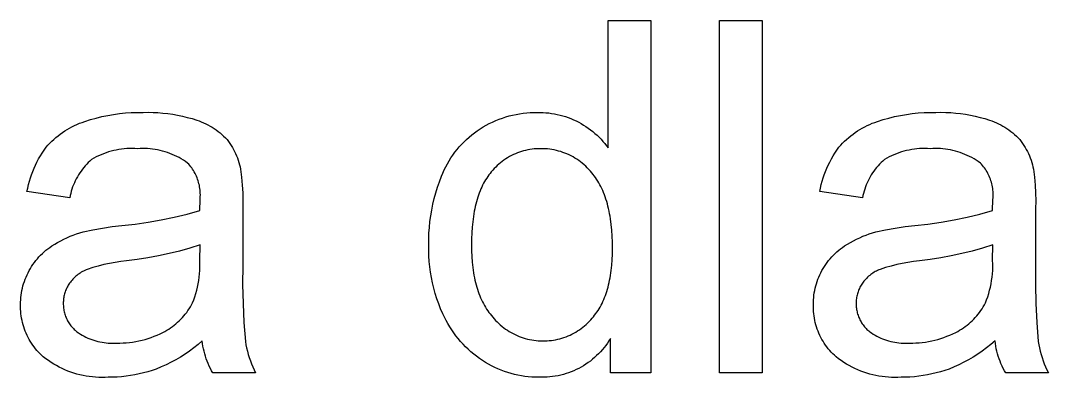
# Model space of a CAD drawing. Header units: millimetres. Extents: x 0 to 4030, y 0 to 2816.
# Drawn here: x 2828 to 2911.2, y 177 to 205.9 of the extents above; entities that cross this region are included whole.
import ezdxf

# ---------------------------------------------------------------- set-up
doc = ezdxf.new("R2010")
doc.units = ezdxf.units.MM
doc.header["$MEASUREMENT"] = 0
doc.layers.add('Domyślny', color=7, linetype='Continuous', true_color=0x000000)

msp = doc.modelspace()

# ---------------------------------------------------------------- linework, layer by layer
at = {"layer": 'Domyślny'}
for p, q in [((2875.596, 195.598), (2875.596, 205.914)), ((2875.596, 205.914), (2879.054, 205.914)), ((2879.054, 205.914), (2879.054, 177.382)), ((2884.588, 177.382), (2884.588, 205.914)), ((2884.588, 205.914), (2888.046, 205.914)), ((2888.046, 205.914), (2888.046, 177.382)), ((2833.69, 197.891), (2834.153, 198.021)), ((2834.153, 198.021), (2834.62, 198.136)), ((2834.62, 198.136), (2835.091, 198.234)), ((2835.091, 198.234), (2835.565, 198.316)), ((2835.565, 198.316), (2836.041, 198.381)), ((2836.041, 198.381), (2836.52, 198.43)), ((2836.52, 198.43), (2837, 198.463)), ((2837, 198.463), (2837.48, 198.479)), ((2837.48, 198.479), (2837.961, 198.478)), ((2837.961, 198.478), (2838.362, 198.485)), ((2838.362, 198.485), (2838.762, 198.478)), ((2838.762, 198.478), (2839.162, 198.459)), ((2839.162, 198.459), (2839.561, 198.427)), ((2839.561, 198.427), (2839.959, 198.383)), ((2839.959, 198.383), (2840.355, 198.326)), ((2840.355, 198.326), (2840.749, 198.256)), ((2840.749, 198.256), (2841.141, 198.173)), ((2841.141, 198.173), (2841.53, 198.078)), ((2841.53, 198.078), (2841.916, 197.971)), ((2841.916, 197.971), (2842.298, 197.851)), ((2866.76, 197.924), (2867.03, 198.022)), ((2867.03, 198.022), (2867.304, 198.111)), ((2867.304, 198.111), (2867.581, 198.191)), ((2867.581, 198.191), (2867.86, 198.261)), ((2867.86, 198.261), (2868.142, 198.321)), ((2868.142, 198.321), (2868.426, 198.372)), ((2868.426, 198.372), (2868.711, 198.413)), ((2868.711, 198.413), (2868.997, 198.444)), ((2868.997, 198.444), (2869.284, 198.465)), ((2869.284, 198.465), (2869.572, 198.477)), ((2869.572, 198.477), (2869.86, 198.478)), ((2869.86, 198.478), (2870.092, 198.479)), ((2870.092, 198.479), (2870.323, 198.471)), ((2870.323, 198.471), (2870.555, 198.456)), ((2870.555, 198.456), (2870.786, 198.433)), ((2870.786, 198.433), (2871.015, 198.402)), ((2871.015, 198.402), (2871.244, 198.364)), ((2871.244, 198.364), (2871.471, 198.317)), ((2871.471, 198.317), (2871.697, 198.264)), ((2871.697, 198.264), (2871.92, 198.202)), ((2871.92, 198.202), (2872.142, 198.133)), ((2872.142, 198.133), (2872.361, 198.057)), ((2872.361, 198.057), (2872.577, 197.974)), ((2872.577, 197.974), (2872.791, 197.883)), ((2897.844, 197.891), (2898.307, 198.021)), ((2898.307, 198.021), (2898.774, 198.136)), ((2898.774, 198.136), (2899.245, 198.234)), ((2899.245, 198.234), (2899.719, 198.316)), ((2899.719, 198.316), (2900.195, 198.381)), ((2900.195, 198.381), (2900.673, 198.43)), ((2900.673, 198.43), (2901.153, 198.463)), ((2901.153, 198.463), (2901.634, 198.479)), ((2901.634, 198.479), (2902.115, 198.478)), ((2902.115, 198.478), (2902.515, 198.485)), ((2902.515, 198.485), (2902.916, 198.478)), ((2902.916, 198.478), (2903.316, 198.459)), ((2903.316, 198.459), (2903.715, 198.427)), ((2903.715, 198.427), (2904.113, 198.383)), ((2904.113, 198.383), (2904.509, 198.326)), ((2904.509, 198.326), (2904.903, 198.256)), ((2904.903, 198.256), (2905.295, 198.173)), ((2905.295, 198.173), (2905.684, 198.078)), ((2905.684, 198.078), (2906.069, 197.971)), ((2906.069, 197.971), (2906.452, 197.851)), ((2831.807, 197.098), (2832.001, 197.21)), ((2832.001, 197.21), (2832.198, 197.316)), ((2832.198, 197.316), (2832.399, 197.415)), ((2832.399, 197.415), (2832.603, 197.508)), ((2832.603, 197.508), (2832.81, 197.594)), ((2832.81, 197.594), (2833.02, 197.673)), ((2833.02, 197.673), (2833.232, 197.745)), ((2833.232, 197.745), (2833.69, 197.891)), ((2842.298, 197.851), (2842.484, 197.788)), ((2842.484, 197.788), (2842.667, 197.717)), ((2842.667, 197.717), (2842.848, 197.641)), ((2842.848, 197.641), (2843.027, 197.558)), ((2843.027, 197.558), (2843.202, 197.47)), ((2843.202, 197.47), (2843.374, 197.375)), ((2843.374, 197.375), (2843.543, 197.274)), ((2843.543, 197.274), (2843.708, 197.168)), ((2843.708, 197.168), (2843.87, 197.056)), ((2864.99, 196.988), (2865.221, 197.145)), ((2865.221, 197.145), (2865.466, 197.296)), ((2865.466, 197.296), (2865.716, 197.439)), ((2865.716, 197.439), (2865.97, 197.574)), ((2865.97, 197.574), (2866.229, 197.7)), ((2866.229, 197.7), (2866.493, 197.816)), ((2866.493, 197.816), (2866.76, 197.924)), ((2872.791, 197.883), (2873.001, 197.785)), ((2873.001, 197.785), (2873.207, 197.68)), ((2873.207, 197.68), (2873.407, 197.569)), ((2873.407, 197.569), (2873.603, 197.452)), ((2873.603, 197.452), (2873.795, 197.329)), ((2873.795, 197.329), (2873.983, 197.2)), ((2873.983, 197.2), (2874.167, 197.064)), ((2895.961, 197.098), (2896.155, 197.21)), ((2896.155, 197.21), (2896.352, 197.316)), ((2896.352, 197.316), (2896.553, 197.415)), ((2896.553, 197.415), (2896.757, 197.508)), ((2896.757, 197.508), (2896.964, 197.594)), ((2896.964, 197.594), (2897.173, 197.673)), ((2897.173, 197.673), (2897.385, 197.745)), ((2897.385, 197.745), (2897.844, 197.891)), ((2906.452, 197.851), (2906.637, 197.788)), ((2906.637, 197.788), (2906.821, 197.717)), ((2906.821, 197.717), (2907.002, 197.641)), ((2907.002, 197.641), (2907.18, 197.558)), ((2907.18, 197.558), (2907.356, 197.47)), ((2907.356, 197.47), (2907.528, 197.375)), ((2907.528, 197.375), (2907.697, 197.274)), ((2907.697, 197.274), (2907.862, 197.168)), ((2907.862, 197.168), (2908.023, 197.056)), ((2830.731, 196.296), (2830.899, 196.444)), ((2830.899, 196.444), (2831.072, 196.587)), ((2831.072, 196.587), (2831.249, 196.724)), ((2831.249, 196.724), (2831.431, 196.855)), ((2831.431, 196.855), (2831.617, 196.979)), ((2831.617, 196.979), (2831.807, 197.098)), ((2843.87, 197.056), (2844.027, 196.939)), ((2844.027, 196.939), (2844.181, 196.816)), ((2844.181, 196.816), (2844.33, 196.688)), ((2844.33, 196.688), (2844.475, 196.555)), ((2844.475, 196.555), (2844.615, 196.417)), ((2844.615, 196.417), (2844.75, 196.275)), ((2864.125, 196.286), (2864.332, 196.472)), ((2864.332, 196.472), (2864.546, 196.652)), ((2864.546, 196.652), (2864.765, 196.824)), ((2864.765, 196.824), (2864.99, 196.988)), ((2874.167, 197.064), (2874.346, 196.923)), ((2874.346, 196.923), (2874.521, 196.775)), ((2874.521, 196.775), (2874.69, 196.623)), ((2874.69, 196.623), (2874.855, 196.465)), ((2874.855, 196.465), (2875.014, 196.301)), ((2875.014, 196.301), (2875.168, 196.132)), ((2894.885, 196.296), (2895.053, 196.444)), ((2895.053, 196.444), (2895.226, 196.587)), ((2895.226, 196.587), (2895.403, 196.724)), ((2895.403, 196.724), (2895.585, 196.855)), ((2895.585, 196.855), (2895.771, 196.979)), ((2895.771, 196.979), (2895.961, 197.098)), ((2908.023, 197.056), (2908.181, 196.939)), ((2908.181, 196.939), (2908.334, 196.816)), ((2908.334, 196.816), (2908.484, 196.688)), ((2908.484, 196.688), (2908.628, 196.555)), ((2908.628, 196.555), (2908.768, 196.417)), ((2908.768, 196.417), (2908.904, 196.275)), ((2829.947, 195.423), (2830.111, 195.651)), ((2830.111, 195.651), (2830.258, 195.82)), ((2830.258, 195.82), (2830.41, 195.984)), ((2830.41, 195.984), (2830.568, 196.143)), ((2830.568, 196.143), (2830.731, 196.296)), ((2836.001, 195.472), (2835.789, 195.433)), ((2836.214, 195.503), (2836.001, 195.472)), ((2836.427, 195.527), (2836.214, 195.503)), ((2836.642, 195.544), (2836.427, 195.527)), ((2836.857, 195.554), (2836.642, 195.544)), ((2837.072, 195.556), (2836.857, 195.554)), ((2837.287, 195.551), (2837.072, 195.556)), ((2837.502, 195.539), (2837.287, 195.551)), ((2837.707, 195.55), (2837.502, 195.539)), ((2837.912, 195.555), (2837.707, 195.55)), ((2838.117, 195.553), (2837.912, 195.555)), ((2838.322, 195.544), (2838.117, 195.553)), ((2838.526, 195.528), (2838.322, 195.544)), ((2838.73, 195.505), (2838.526, 195.528)), ((2838.933, 195.475), (2838.73, 195.505)), ((2839.135, 195.439), (2838.933, 195.475)), ((2844.75, 196.275), (2844.865, 196.124)), ((2844.865, 196.124), (2844.976, 195.968)), ((2844.976, 195.968), (2845.081, 195.81)), ((2845.081, 195.81), (2845.181, 195.647)), ((2845.181, 195.647), (2845.274, 195.481)), ((2845.274, 195.481), (2845.363, 195.313)), ((2863.193, 195.251), (2863.365, 195.471)), ((2863.365, 195.471), (2863.544, 195.684)), ((2863.544, 195.684), (2863.731, 195.891)), ((2863.731, 195.891), (2863.925, 196.092)), ((2863.925, 196.092), (2864.125, 196.286)), ((2869.26, 195.474), (2869.086, 195.443)), ((2869.434, 195.499), (2869.26, 195.474)), ((2869.608, 195.518), (2869.434, 195.499)), ((2869.784, 195.531), (2869.608, 195.518)), ((2869.96, 195.538), (2869.784, 195.531)), ((2870.135, 195.539), (2869.96, 195.538)), ((2870.317, 195.537), (2870.135, 195.539)), ((2870.499, 195.53), (2870.317, 195.537)), ((2870.68, 195.516), (2870.499, 195.53)), ((2870.861, 195.495), (2870.68, 195.516)), ((2871.041, 195.469), (2870.861, 195.495)), ((2871.219, 195.436), (2871.041, 195.469)), ((2875.168, 196.132), (2875.317, 195.959)), ((2875.317, 195.959), (2875.459, 195.781)), ((2875.459, 195.781), (2875.596, 195.598)), ((2894.101, 195.423), (2894.265, 195.651)), ((2894.265, 195.651), (2894.412, 195.82)), ((2894.412, 195.82), (2894.564, 195.984)), ((2894.564, 195.984), (2894.722, 196.143)), ((2894.722, 196.143), (2894.885, 196.296)), ((2900.154, 195.472), (2899.943, 195.433)), ((2900.367, 195.503), (2900.154, 195.472)), ((2900.581, 195.527), (2900.367, 195.503)), ((2900.796, 195.544), (2900.581, 195.527)), ((2901.011, 195.554), (2900.796, 195.544)), ((2901.226, 195.556), (2901.011, 195.554)), ((2901.441, 195.551), (2901.226, 195.556)), ((2901.656, 195.539), (2901.441, 195.551)), ((2901.86, 195.55), (2901.656, 195.539)), ((2902.065, 195.555), (2901.86, 195.55)), ((2902.271, 195.553), (2902.065, 195.555)), ((2902.475, 195.544), (2902.271, 195.553)), ((2902.68, 195.528), (2902.475, 195.544)), ((2902.884, 195.505), (2902.68, 195.528)), ((2903.087, 195.475), (2902.884, 195.505)), ((2903.289, 195.439), (2903.087, 195.475)), ((2908.904, 196.275), (2909.019, 196.124)), ((2909.019, 196.124), (2909.13, 195.968)), ((2909.13, 195.968), (2909.235, 195.81)), ((2909.235, 195.81), (2909.334, 195.647)), ((2909.334, 195.647), (2909.428, 195.481)), ((2909.428, 195.481), (2909.516, 195.313)), ((2829.37, 194.462), (2829.502, 194.709)), ((2829.502, 194.709), (2829.643, 194.952)), ((2829.643, 194.952), (2829.791, 195.19)), ((2829.791, 195.19), (2829.947, 195.423)), ((2833.791, 194.662), (2833.655, 194.541)), ((2833.978, 194.769), (2833.791, 194.662)), ((2834.168, 194.87), (2833.978, 194.769)), ((2834.361, 194.964), (2834.168, 194.87)), ((2834.558, 195.052), (2834.361, 194.964)), ((2834.757, 195.133), (2834.558, 195.052)), ((2834.959, 195.207), (2834.757, 195.133)), ((2835.164, 195.274), (2834.959, 195.207)), ((2835.37, 195.334), (2835.164, 195.274)), ((2835.579, 195.387), (2835.37, 195.334)), ((2835.789, 195.433), (2835.579, 195.387)), ((2839.335, 195.396), (2839.135, 195.439)), ((2839.534, 195.346), (2839.335, 195.396)), ((2839.731, 195.289), (2839.534, 195.346)), ((2839.927, 195.226), (2839.731, 195.289)), ((2840.12, 195.157), (2839.927, 195.226)), ((2840.31, 195.081), (2840.12, 195.157)), ((2840.498, 194.998), (2840.31, 195.081)), ((2840.683, 194.91), (2840.498, 194.998)), ((2840.865, 194.815), (2840.683, 194.91)), ((2841.043, 194.714), (2840.865, 194.815)), ((2841.218, 194.608), (2841.043, 194.714)), ((2845.363, 195.313), (2845.445, 195.141)), ((2845.445, 195.141), (2845.521, 194.966)), ((2845.521, 194.966), (2845.592, 194.789)), ((2845.592, 194.789), (2845.656, 194.61)), ((2862.724, 194.56), (2862.872, 194.796)), ((2862.872, 194.796), (2863.029, 195.026)), ((2863.029, 195.026), (2863.193, 195.251)), ((2867.305, 194.719), (2867.16, 194.62)), ((2867.454, 194.812), (2867.305, 194.719)), ((2867.606, 194.9), (2867.454, 194.812)), ((2867.762, 194.983), (2867.606, 194.9)), ((2867.919, 195.061), (2867.762, 194.983)), ((2868.08, 195.133), (2867.919, 195.061)), ((2868.243, 195.199), (2868.08, 195.133)), ((2868.408, 195.259), (2868.243, 195.199)), ((2868.575, 195.314), (2868.408, 195.259)), ((2868.744, 195.363), (2868.575, 195.314)), ((2868.914, 195.406), (2868.744, 195.363)), ((2869.086, 195.443), (2868.914, 195.406)), ((2871.397, 195.397), (2871.219, 195.436)), ((2871.573, 195.352), (2871.397, 195.397)), ((2871.748, 195.301), (2871.573, 195.352)), ((2871.92, 195.244), (2871.748, 195.301)), ((2872.091, 195.18), (2871.92, 195.244)), ((2872.259, 195.111), (2872.091, 195.18)), ((2872.424, 195.037), (2872.259, 195.111)), ((2872.587, 194.956), (2872.424, 195.037)), ((2872.747, 194.87), (2872.587, 194.956)), ((2872.904, 194.778), (2872.747, 194.87)), ((2873.058, 194.681), (2872.904, 194.778)), ((2873.208, 194.579), (2873.058, 194.681)), ((2893.523, 194.462), (2893.656, 194.709)), ((2893.656, 194.709), (2893.796, 194.952)), ((2893.796, 194.952), (2893.945, 195.19)), ((2893.945, 195.19), (2894.101, 195.423)), ((2897.945, 194.662), (2897.809, 194.541)), ((2898.131, 194.769), (2897.945, 194.662)), ((2898.321, 194.87), (2898.131, 194.769)), ((2898.515, 194.964), (2898.321, 194.87)), ((2898.711, 195.052), (2898.515, 194.964)), ((2898.911, 195.133), (2898.711, 195.052)), ((2899.113, 195.207), (2898.911, 195.133)), ((2899.317, 195.274), (2899.113, 195.207)), ((2899.524, 195.334), (2899.317, 195.274)), ((2899.732, 195.387), (2899.524, 195.334)), ((2899.943, 195.433), (2899.732, 195.387)), ((2903.489, 195.396), (2903.289, 195.439)), ((2903.688, 195.346), (2903.489, 195.396)), ((2903.885, 195.289), (2903.688, 195.346)), ((2904.08, 195.226), (2903.885, 195.289)), ((2904.273, 195.157), (2904.08, 195.226)), ((2904.464, 195.081), (2904.273, 195.157)), ((2904.652, 194.998), (2904.464, 195.081)), ((2904.837, 194.91), (2904.652, 194.998)), ((2905.018, 194.815), (2904.837, 194.91)), ((2905.197, 194.714), (2905.018, 194.815)), ((2905.372, 194.608), (2905.197, 194.714)), ((2909.516, 195.313), (2909.599, 195.141)), ((2909.599, 195.141), (2909.675, 194.966)), ((2909.675, 194.966), (2909.745, 194.789)), ((2909.745, 194.789), (2909.81, 194.61)), ((2829.022, 193.696), (2829.129, 193.955)), ((2829.129, 193.955), (2829.245, 194.211)), ((2829.245, 194.211), (2829.37, 194.462)), ((2833.042, 193.87), (2832.933, 193.724)), ((2833.155, 194.012), (2833.042, 193.87)), ((2833.273, 194.151), (2833.155, 194.012)), ((2833.396, 194.285), (2833.273, 194.151)), ((2833.523, 194.415), (2833.396, 194.285)), ((2833.655, 194.541), (2833.523, 194.415)), ((2841.39, 194.495), (2841.218, 194.608)), ((2841.558, 194.377), (2841.39, 194.495)), ((2841.645, 194.282), (2841.558, 194.377)), ((2841.729, 194.185), (2841.645, 194.282)), ((2841.81, 194.084), (2841.729, 194.185)), ((2841.888, 193.981), (2841.81, 194.084)), ((2841.961, 193.875), (2841.888, 193.981)), ((2842.031, 193.767), (2841.961, 193.875)), ((2845.656, 194.61), (2845.714, 194.429)), ((2845.714, 194.429), (2845.766, 194.246)), ((2845.766, 194.246), (2845.812, 194.061)), ((2845.812, 194.061), (2845.851, 193.874)), ((2845.851, 193.874), (2845.928, 193.237)), ((2862.214, 193.569), (2862.329, 193.823)), ((2862.329, 193.823), (2862.452, 194.073)), ((2862.452, 194.073), (2862.584, 194.319)), ((2862.584, 194.319), (2862.724, 194.56)), ((2866.366, 193.928), (2866.248, 193.797)), ((2866.488, 194.054), (2866.366, 193.928)), ((2866.614, 194.177), (2866.488, 194.054)), ((2866.745, 194.295), (2866.614, 194.177)), ((2866.879, 194.408), (2866.745, 194.295)), ((2867.018, 194.516), (2866.879, 194.408)), ((2867.16, 194.62), (2867.018, 194.516)), ((2873.355, 194.471), (2873.208, 194.579)), ((2873.498, 194.359), (2873.355, 194.471)), ((2873.637, 194.242), (2873.498, 194.359)), ((2873.771, 194.119), (2873.637, 194.242)), ((2873.902, 193.993), (2873.771, 194.119)), ((2874.028, 193.862), (2873.902, 193.993)), ((2874.149, 193.726), (2874.028, 193.862)), ((2893.176, 193.696), (2893.283, 193.955)), ((2893.283, 193.955), (2893.399, 194.211)), ((2893.399, 194.211), (2893.523, 194.462)), ((2897.195, 193.87), (2897.087, 193.724)), ((2897.309, 194.012), (2897.195, 193.87)), ((2897.427, 194.151), (2897.309, 194.012)), ((2897.55, 194.285), (2897.427, 194.151)), ((2897.677, 194.415), (2897.55, 194.285)), ((2897.809, 194.541), (2897.677, 194.415)), ((2905.544, 194.495), (2905.372, 194.608)), ((2905.711, 194.377), (2905.544, 194.495)), ((2905.799, 194.282), (2905.711, 194.377)), ((2905.883, 194.185), (2905.799, 194.282)), ((2905.964, 194.084), (2905.883, 194.185)), ((2906.041, 193.981), (2905.964, 194.084)), ((2906.115, 193.875), (2906.041, 193.981)), ((2906.185, 193.767), (2906.115, 193.875)), ((2909.81, 194.61), (2909.868, 194.429)), ((2909.868, 194.429), (2909.92, 194.246)), ((2909.92, 194.246), (2909.965, 194.061)), ((2909.965, 194.061), (2910.005, 193.874)), ((2910.005, 193.874), (2910.082, 193.237)), ((2828.752, 192.9), (2828.833, 193.168)), ((2828.833, 193.168), (2828.923, 193.434)), ((2828.923, 193.434), (2829.022, 193.696)), ((2832.551, 193.104), (2832.469, 192.942)), ((2832.639, 193.264), (2832.551, 193.104)), ((2832.732, 193.42), (2832.639, 193.264)), ((2832.83, 193.574), (2832.732, 193.42)), ((2832.933, 193.724), (2832.83, 193.574)), ((2842.097, 193.656), (2842.031, 193.767)), ((2842.159, 193.543), (2842.097, 193.656)), ((2842.218, 193.428), (2842.159, 193.543)), ((2842.272, 193.311), (2842.218, 193.428)), ((2842.322, 193.192), (2842.272, 193.311)), ((2842.368, 193.071), (2842.322, 193.192)), ((2842.41, 192.949), (2842.368, 193.071)), ((2845.928, 193.237), (2845.984, 192.598)), ((2861.938, 192.867), (2862.108, 193.311)), ((2862.108, 193.311), (2862.214, 193.569)), ((2865.673, 193.023), (2865.589, 192.882)), ((2865.759, 193.159), (2865.673, 193.023)), ((2865.848, 193.291), (2865.759, 193.159)), ((2865.941, 193.419), (2865.848, 193.291)), ((2866.036, 193.543), (2865.941, 193.419)), ((2866.135, 193.662), (2866.036, 193.543)), ((2866.248, 193.797), (2866.135, 193.662)), ((2874.265, 193.586), (2874.149, 193.726)), ((2874.368, 193.462), (2874.265, 193.586)), ((2874.468, 193.334), (2874.368, 193.462)), ((2874.565, 193.201), (2874.468, 193.334)), ((2874.658, 193.064), (2874.565, 193.201)), ((2874.748, 192.922), (2874.658, 193.064)), ((2892.905, 192.9), (2892.987, 193.168)), ((2892.987, 193.168), (2893.077, 193.434)), ((2893.077, 193.434), (2893.176, 193.696)), ((2896.705, 193.104), (2896.623, 192.942)), ((2896.792, 193.264), (2896.705, 193.104)), ((2896.885, 193.42), (2896.792, 193.264)), ((2896.984, 193.574), (2896.885, 193.42)), ((2897.087, 193.724), (2896.984, 193.574)), ((2906.251, 193.656), (2906.185, 193.767)), ((2906.313, 193.543), (2906.251, 193.656)), ((2906.371, 193.428), (2906.313, 193.543)), ((2906.426, 193.311), (2906.371, 193.428)), ((2906.476, 193.192), (2906.426, 193.311)), ((2906.522, 193.071), (2906.476, 193.192)), ((2906.563, 192.949), (2906.522, 193.071)), ((2910.082, 193.237), (2910.138, 192.598)), ((2828.561, 192.08), (2828.616, 192.355)), ((2828.616, 192.355), (2828.679, 192.629)), ((2828.679, 192.629), (2828.752, 192.9)), ((2832.197, 192.267), (2832.144, 192.093)), ((2832.257, 192.439), (2832.197, 192.267)), ((2832.322, 192.609), (2832.257, 192.439)), ((2832.393, 192.777), (2832.322, 192.609)), ((2832.469, 192.942), (2832.393, 192.777)), ((2842.447, 192.826), (2842.41, 192.949)), ((2842.48, 192.701), (2842.447, 192.826)), ((2842.509, 192.576), (2842.48, 192.701)), ((2842.533, 192.449), (2842.509, 192.576)), ((2842.553, 192.321), (2842.533, 192.449)), ((2842.569, 192.193), (2842.553, 192.321)), ((2842.58, 192.065), (2842.569, 192.193)), ((2845.984, 192.598), (2846.02, 191.958)), ((2861.643, 191.963), (2861.783, 192.417)), ((2861.783, 192.417), (2861.938, 192.867)), ((2865.288, 192.278), (2865.221, 192.117)), ((2865.359, 192.436), (2865.288, 192.278)), ((2865.433, 192.589), (2865.359, 192.436)), ((2865.509, 192.738), (2865.433, 192.589)), ((2865.589, 192.882), (2865.509, 192.738)), ((2874.835, 192.776), (2874.748, 192.922)), ((2874.919, 192.626), (2874.835, 192.776)), ((2874.999, 192.472), (2874.919, 192.626)), ((2875.076, 192.313), (2874.999, 192.472)), ((2875.149, 192.149), (2875.076, 192.313)), ((2875.22, 191.982), (2875.149, 192.149)), ((2892.715, 192.08), (2892.77, 192.355)), ((2892.77, 192.355), (2892.833, 192.629)), ((2892.833, 192.629), (2892.905, 192.9)), ((2896.351, 192.267), (2896.298, 192.093)), ((2896.41, 192.439), (2896.351, 192.267)), ((2896.475, 192.609), (2896.41, 192.439)), ((2896.546, 192.777), (2896.475, 192.609)), ((2896.623, 192.942), (2896.546, 192.777)), ((2906.601, 192.826), (2906.563, 192.949)), ((2906.634, 192.701), (2906.601, 192.826)), ((2906.663, 192.576), (2906.634, 192.701)), ((2906.687, 192.449), (2906.663, 192.576)), ((2906.707, 192.321), (2906.687, 192.449)), ((2906.723, 192.193), (2906.707, 192.321)), ((2906.734, 192.065), (2906.723, 192.193)), ((2910.138, 192.598), (2910.173, 191.958)), ((2832.02, 191.561), (2828.561, 192.08)), ((2832.055, 191.74), (2832.02, 191.561)), ((2832.097, 191.917), (2832.055, 191.74)), ((2832.144, 192.093), (2832.097, 191.917)), ((2842.549, 190.524), (2842.568, 191.421)), ((2842.568, 191.421), (2842.579, 191.549)), ((2842.579, 191.549), (2842.586, 191.678)), ((2842.587, 191.936), (2842.58, 192.065)), ((2842.586, 191.678), (2842.589, 191.807)), ((2842.589, 191.807), (2842.587, 191.936)), ((2846.02, 191.958), (2846.034, 191.317)), ((2846.034, 191.317), (2846.026, 190.675)), ((2861.407, 191.042), (2861.517, 191.505)), ((2861.517, 191.505), (2861.643, 191.963)), ((2864.982, 191.428), (2864.931, 191.245)), ((2865.037, 191.606), (2864.982, 191.428)), ((2865.095, 191.781), (2865.037, 191.606)), ((2865.156, 191.951), (2865.095, 191.781)), ((2865.221, 192.117), (2865.156, 191.951)), ((2875.287, 191.81), (2875.22, 191.982)), ((2875.351, 191.634), (2875.287, 191.81)), ((2875.411, 191.453), (2875.351, 191.634)), ((2875.469, 191.268), (2875.411, 191.453)), ((2896.174, 191.561), (2892.715, 192.08)), ((2896.209, 191.74), (2896.174, 191.561)), ((2896.25, 191.917), (2896.209, 191.74)), ((2896.298, 192.093), (2896.25, 191.917)), ((2906.703, 190.524), (2906.722, 191.421)), ((2906.722, 191.421), (2906.733, 191.549)), ((2906.733, 191.549), (2906.74, 191.678)), ((2906.74, 191.936), (2906.734, 192.065)), ((2906.742, 191.807), (2906.74, 191.936)), ((2906.74, 191.678), (2906.742, 191.807)), ((2910.173, 191.958), (2910.187, 191.317)), ((2910.187, 191.317), (2910.18, 190.675)), ((2841.517, 190.239), (2842.549, 190.524)), ((2846.026, 190.675), (2846.026, 186.077)), ((2861.233, 190.107), (2861.313, 190.576)), ((2861.313, 190.576), (2861.407, 191.042)), ((2864.794, 190.671), (2864.755, 190.472)), ((2864.836, 190.867), (2864.794, 190.671)), ((2864.882, 191.058), (2864.836, 190.867)), ((2864.931, 191.245), (2864.882, 191.058)), ((2875.523, 191.079), (2875.469, 191.268)), ((2875.573, 190.885), (2875.523, 191.079)), ((2875.621, 190.687), (2875.573, 190.885)), ((2875.665, 190.485), (2875.621, 190.687)), ((2875.706, 190.278), (2875.665, 190.485)), ((2905.671, 190.239), (2906.703, 190.524)), ((2910.18, 190.675), (2910.18, 186.077)), ((2838.373, 189.589), (2839.428, 189.771)), ((2839.428, 189.771), (2840.476, 189.988)), ((2840.476, 189.988), (2841.517, 190.239)), ((2861.17, 189.636), (2861.233, 190.107)), ((2864.686, 190.06), (2864.629, 189.631)), ((2864.719, 190.268), (2864.686, 190.06)), ((2864.755, 190.472), (2864.719, 190.268)), ((2875.744, 190.067), (2875.706, 190.278)), ((2875.778, 189.852), (2875.744, 190.067)), ((2875.837, 189.408), (2875.778, 189.852)), ((2902.527, 189.589), (2903.582, 189.771)), ((2903.582, 189.771), (2904.63, 189.988)), ((2904.63, 189.988), (2905.671, 190.239)), ((2833.106, 188.803), (2833.885, 188.971)), ((2833.885, 188.971), (2834.669, 189.115)), ((2834.669, 189.115), (2835.457, 189.233)), ((2835.457, 189.233), (2836.248, 189.327)), ((2836.248, 189.327), (2837.313, 189.44)), ((2837.313, 189.44), (2838.373, 189.589)), ((2861.089, 188.689), (2861.121, 189.163)), ((2861.121, 189.163), (2861.17, 189.636)), ((2864.585, 189.185), (2864.554, 188.722)), ((2864.629, 189.631), (2864.585, 189.185)), ((2875.883, 188.947), (2875.837, 189.408)), ((2875.916, 188.469), (2875.883, 188.947)), ((2897.26, 188.803), (2898.039, 188.971)), ((2898.039, 188.971), (2898.823, 189.115)), ((2898.823, 189.115), (2899.611, 189.233)), ((2899.611, 189.233), (2900.402, 189.327)), ((2900.402, 189.327), (2901.467, 189.44)), ((2901.467, 189.44), (2902.527, 189.589)), ((2831.042, 187.957), (2831.287, 188.091)), ((2831.287, 188.091), (2831.536, 188.218)), ((2831.536, 188.218), (2831.789, 188.336)), ((2831.789, 188.336), (2832.046, 188.446)), ((2832.046, 188.446), (2832.307, 188.548)), ((2832.307, 188.548), (2832.57, 188.642)), ((2832.57, 188.642), (2832.837, 188.727)), ((2832.837, 188.727), (2833.106, 188.803)), ((2861.071, 187.738), (2861.072, 188.214)), ((2861.072, 188.214), (2861.089, 188.689)), ((2864.535, 188.243), (2864.529, 187.746)), ((2864.554, 188.722), (2864.535, 188.243)), ((2875.935, 187.973), (2875.916, 188.469)), ((2895.195, 187.957), (2895.44, 188.091)), ((2895.44, 188.091), (2895.69, 188.218)), ((2895.69, 188.218), (2895.943, 188.336)), ((2895.943, 188.336), (2896.2, 188.446)), ((2896.2, 188.446), (2896.461, 188.548)), ((2896.461, 188.548), (2896.724, 188.642)), ((2896.724, 188.642), (2896.991, 188.727)), ((2896.991, 188.727), (2897.26, 188.803)), ((2829.805, 187.053), (2829.948, 187.186)), ((2829.948, 187.186), (2830.096, 187.313)), ((2830.096, 187.313), (2830.248, 187.435)), ((2830.248, 187.435), (2830.405, 187.552)), ((2830.405, 187.552), (2830.565, 187.664)), ((2830.565, 187.664), (2830.801, 187.814)), ((2830.801, 187.814), (2831.042, 187.957)), ((2840.899, 187.254), (2840.054, 187.042)), ((2841.737, 187.493), (2840.899, 187.254)), ((2842.568, 187.757), (2841.737, 187.493)), ((2842.549, 186.493), (2842.568, 187.757)), ((2861.069, 187.297), (2861.071, 187.738)), ((2861.083, 186.856), (2861.069, 187.297)), ((2864.529, 187.746), (2864.536, 187.266)), ((2864.536, 187.266), (2864.556, 186.801)), ((2875.942, 187.46), (2875.935, 187.973)), ((2875.935, 186.994), (2875.942, 187.46)), ((2893.959, 187.053), (2894.102, 187.186)), ((2894.102, 187.186), (2894.25, 187.313)), ((2894.25, 187.313), (2894.402, 187.435)), ((2894.402, 187.435), (2894.558, 187.552)), ((2894.558, 187.552), (2894.719, 187.664)), ((2894.719, 187.664), (2894.955, 187.814)), ((2894.955, 187.814), (2895.195, 187.957)), ((2905.053, 187.254), (2904.207, 187.042)), ((2905.891, 187.493), (2905.053, 187.254)), ((2906.722, 187.757), (2905.891, 187.493)), ((2906.703, 186.493), (2906.722, 187.757)), ((2829.047, 186.163), (2829.16, 186.322)), ((2829.16, 186.322), (2829.279, 186.477)), ((2829.279, 186.477), (2829.403, 186.628)), ((2829.403, 186.628), (2829.532, 186.774)), ((2829.532, 186.774), (2829.666, 186.916)), ((2829.666, 186.916), (2829.805, 187.053)), ((2835.696, 186.335), (2835.239, 186.251)), ((2836.156, 186.404), (2835.696, 186.335)), ((2836.618, 186.458), (2836.156, 186.404)), ((2837.484, 186.563), (2836.618, 186.458)), ((2838.345, 186.696), (2837.484, 186.563)), ((2839.202, 186.856), (2838.345, 186.696)), ((2840.054, 187.042), (2839.202, 186.856)), ((2842.559, 186.222), (2842.549, 186.493)), ((2861.112, 186.416), (2861.083, 186.856)), ((2861.156, 185.977), (2861.112, 186.416)), ((2864.556, 186.801), (2864.589, 186.352)), ((2864.589, 186.352), (2864.636, 185.917)), ((2875.884, 186.107), (2875.916, 186.543)), ((2875.916, 186.543), (2875.935, 186.994)), ((2893.2, 186.163), (2893.314, 186.322)), ((2893.314, 186.322), (2893.432, 186.477)), ((2893.432, 186.477), (2893.557, 186.628)), ((2893.557, 186.628), (2893.686, 186.774)), ((2893.686, 186.774), (2893.82, 186.916)), ((2893.82, 186.916), (2893.959, 187.053)), ((2899.85, 186.335), (2899.392, 186.251)), ((2900.31, 186.404), (2899.85, 186.335)), ((2900.772, 186.458), (2900.31, 186.404)), ((2901.637, 186.563), (2900.772, 186.458)), ((2902.499, 186.696), (2901.637, 186.563)), ((2903.356, 186.856), (2902.499, 186.696)), ((2904.207, 187.042), (2903.356, 186.856)), ((2906.713, 186.222), (2906.703, 186.493)), ((2828.566, 185.323), (2828.65, 185.496)), ((2828.65, 185.496), (2828.74, 185.665)), ((2828.74, 185.665), (2828.836, 185.834)), ((2828.836, 185.834), (2828.939, 186)), ((2828.939, 186), (2829.047, 186.163)), ((2832.955, 185.531), (2832.863, 185.473)), ((2833.049, 185.585), (2832.955, 185.531)), ((2833.145, 185.636), (2833.049, 185.585)), ((2833.243, 185.684), (2833.145, 185.636)), ((2833.342, 185.728), (2833.243, 185.684)), ((2833.442, 185.769), (2833.342, 185.728)), ((2833.885, 185.911), (2833.442, 185.769)), ((2834.333, 186.039), (2833.885, 185.911)), ((2834.784, 186.152), (2834.333, 186.039)), ((2835.239, 186.251), (2834.784, 186.152)), ((2842.533, 185.41), (2842.551, 185.68)), ((2842.551, 185.68), (2842.56, 185.951)), ((2842.56, 185.951), (2842.559, 186.222)), ((2846.026, 186.077), (2846.012, 184.54)), ((2861.215, 185.539), (2861.156, 185.977)), ((2861.288, 185.104), (2861.215, 185.539)), ((2864.636, 185.917), (2864.665, 185.706)), ((2864.665, 185.706), (2864.697, 185.499)), ((2864.697, 185.499), (2864.732, 185.295)), ((2875.812, 185.481), (2875.839, 185.686)), ((2875.839, 185.686), (2875.884, 186.107)), ((2892.719, 185.323), (2892.803, 185.496)), ((2892.803, 185.496), (2892.893, 185.665)), ((2892.893, 185.665), (2892.99, 185.834)), ((2892.99, 185.834), (2893.092, 186)), ((2893.092, 186), (2893.2, 186.163)), ((2897.109, 185.531), (2897.016, 185.473)), ((2897.203, 185.585), (2897.109, 185.531)), ((2897.299, 185.636), (2897.203, 185.585)), ((2897.396, 185.684), (2897.299, 185.636)), ((2897.495, 185.728), (2897.396, 185.684)), ((2897.596, 185.769), (2897.495, 185.728)), ((2898.039, 185.911), (2897.596, 185.769)), ((2898.486, 186.039), (2898.039, 185.911)), ((2898.938, 186.152), (2898.486, 186.039)), ((2899.392, 186.251), (2898.938, 186.152)), ((2906.687, 185.41), (2906.705, 185.68)), ((2906.705, 185.68), (2906.713, 185.951)), ((2906.713, 185.951), (2906.713, 186.222)), ((2910.18, 186.077), (2910.166, 184.54)), ((2828.29, 184.609), (2828.349, 184.791)), ((2828.349, 184.791), (2828.415, 184.971)), ((2828.415, 184.971), (2828.487, 185.149)), ((2828.487, 185.149), (2828.566, 185.323)), ((2832.071, 184.738), (2832.006, 184.65)), ((2832.138, 184.823), (2832.071, 184.738)), ((2832.208, 184.906), (2832.138, 184.823)), ((2832.281, 184.986), (2832.208, 184.906)), ((2832.356, 185.064), (2832.281, 184.986)), ((2832.435, 185.14), (2832.356, 185.064)), ((2832.516, 185.212), (2832.435, 185.14)), ((2832.599, 185.282), (2832.516, 185.212)), ((2832.685, 185.349), (2832.599, 185.282)), ((2832.773, 185.412), (2832.685, 185.349)), ((2832.863, 185.473), (2832.773, 185.412)), ((2842.424, 184.604), (2842.47, 184.871)), ((2842.47, 184.871), (2842.506, 185.14)), ((2842.506, 185.14), (2842.533, 185.41)), ((2861.377, 184.672), (2861.288, 185.104)), ((2861.48, 184.243), (2861.377, 184.672)), ((2864.732, 185.295), (2864.77, 185.095)), ((2864.77, 185.095), (2864.812, 184.899)), ((2864.812, 184.899), (2864.857, 184.707)), ((2864.857, 184.707), (2864.906, 184.519)), ((2875.627, 184.515), (2875.67, 184.701)), ((2875.67, 184.701), (2875.71, 184.89)), ((2875.71, 184.89), (2875.747, 185.084)), ((2875.747, 185.084), (2875.781, 185.281)), ((2875.781, 185.281), (2875.812, 185.481)), ((2892.443, 184.609), (2892.503, 184.791)), ((2892.503, 184.791), (2892.569, 184.971)), ((2892.569, 184.971), (2892.641, 185.149)), ((2892.641, 185.149), (2892.719, 185.323)), ((2896.224, 184.738), (2896.16, 184.65)), ((2896.291, 184.823), (2896.224, 184.738)), ((2896.362, 184.906), (2896.291, 184.823)), ((2896.434, 184.986), (2896.362, 184.906)), ((2896.51, 185.064), (2896.434, 184.986)), ((2896.588, 185.14), (2896.51, 185.064)), ((2896.669, 185.212), (2896.588, 185.14)), ((2896.753, 185.282), (2896.669, 185.212)), ((2896.838, 185.349), (2896.753, 185.282)), ((2896.926, 185.412), (2896.838, 185.349)), ((2897.016, 185.473), (2896.926, 185.412)), ((2906.578, 184.604), (2906.623, 184.871)), ((2906.623, 184.871), (2906.66, 185.14)), ((2906.66, 185.14), (2906.687, 185.41)), ((2828.087, 183.674), (2828.115, 183.864)), ((2828.115, 183.864), (2828.149, 184.052)), ((2828.149, 184.052), (2828.189, 184.24)), ((2828.189, 184.24), (2828.236, 184.425)), ((2828.236, 184.425), (2828.29, 184.609)), ((2831.627, 183.872), (2831.6, 183.779)), ((2831.657, 183.964), (2831.627, 183.872)), ((2831.69, 184.054), (2831.657, 183.964)), ((2831.726, 184.144), (2831.69, 184.054)), ((2831.766, 184.232), (2831.726, 184.144)), ((2831.808, 184.319), (2831.766, 184.232)), ((2831.853, 184.404), (2831.808, 184.319)), ((2831.902, 184.488), (2831.853, 184.404)), ((2831.953, 184.57), (2831.902, 184.488)), ((2832.006, 184.65), (2831.953, 184.57)), ((2842.234, 183.814), (2842.306, 184.075)), ((2842.306, 184.075), (2842.37, 184.339)), ((2842.37, 184.339), (2842.424, 184.604)), ((2846.012, 184.54), (2846.042, 183.003)), ((2861.598, 183.818), (2861.48, 184.243)), ((2864.906, 184.519), (2864.958, 184.335)), ((2864.958, 184.335), (2865.013, 184.154)), ((2865.013, 184.154), (2865.072, 183.978)), ((2865.072, 183.978), (2865.134, 183.805)), ((2875.421, 183.81), (2875.477, 183.981)), ((2875.477, 183.981), (2875.53, 184.155)), ((2875.53, 184.155), (2875.58, 184.333)), ((2875.58, 184.333), (2875.627, 184.515)), ((2892.241, 183.674), (2892.268, 183.864)), ((2892.268, 183.864), (2892.302, 184.052)), ((2892.302, 184.052), (2892.343, 184.24)), ((2892.343, 184.24), (2892.39, 184.425)), ((2892.39, 184.425), (2892.443, 184.609)), ((2895.78, 183.872), (2895.754, 183.779)), ((2895.811, 183.964), (2895.78, 183.872)), ((2895.844, 184.054), (2895.811, 183.964)), ((2895.88, 184.144), (2895.844, 184.054)), ((2895.919, 184.232), (2895.88, 184.144)), ((2895.962, 184.319), (2895.919, 184.232)), ((2896.007, 184.404), (2895.962, 184.319)), ((2896.055, 184.488), (2896.007, 184.404)), ((2896.106, 184.57), (2896.055, 184.488)), ((2896.16, 184.65), (2896.106, 184.57)), ((2906.387, 183.814), (2906.46, 184.075)), ((2906.46, 184.075), (2906.523, 184.339)), ((2906.523, 184.339), (2906.578, 184.604)), ((2910.166, 184.54), (2910.196, 183.003)), ((2828.043, 182.91), (2828.044, 183.102)), ((2828.044, 183.102), (2828.052, 183.293)), ((2828.052, 183.293), (2828.066, 183.484)), ((2828.066, 183.484), (2828.087, 183.674)), ((2831.502, 183.112), (2831.501, 183.015)), ((2831.501, 183.015), (2831.502, 182.918)), ((2831.506, 183.208), (2831.502, 183.112)), ((2831.514, 183.305), (2831.506, 183.208)), ((2831.524, 183.401), (2831.514, 183.305)), ((2831.538, 183.496), (2831.524, 183.401)), ((2831.556, 183.591), (2831.538, 183.496)), ((2831.576, 183.686), (2831.556, 183.591)), ((2831.6, 183.779), (2831.576, 183.686)), ((2841.877, 182.888), (2841.963, 183.048)), ((2841.963, 183.048), (2842.062, 183.3)), ((2842.062, 183.3), (2842.152, 183.556)), ((2842.152, 183.556), (2842.234, 183.814)), ((2846.042, 183.003), (2846.117, 181.468)), ((2861.73, 183.397), (2861.598, 183.818)), ((2861.876, 182.981), (2861.73, 183.397)), ((2865.134, 183.805), (2865.199, 183.636)), ((2865.199, 183.636), (2865.268, 183.471)), ((2865.268, 183.471), (2865.34, 183.31)), ((2865.34, 183.31), (2865.415, 183.152)), ((2865.415, 183.152), (2865.494, 182.999)), ((2865.494, 182.999), (2865.576, 182.849)), ((2875.016, 182.867), (2875.092, 183.015)), ((2875.092, 183.015), (2875.164, 183.167)), ((2875.164, 183.167), (2875.233, 183.322)), ((2875.233, 183.322), (2875.299, 183.481)), ((2875.299, 183.481), (2875.362, 183.644)), ((2875.362, 183.644), (2875.421, 183.81)), ((2892.196, 182.91), (2892.198, 183.102)), ((2892.198, 183.102), (2892.205, 183.293)), ((2892.205, 183.293), (2892.22, 183.484)), ((2892.22, 183.484), (2892.241, 183.674)), ((2895.656, 183.112), (2895.655, 183.015)), ((2895.655, 183.015), (2895.655, 182.918)), ((2895.66, 183.208), (2895.656, 183.112)), ((2895.667, 183.305), (2895.66, 183.208)), ((2895.678, 183.401), (2895.667, 183.305)), ((2895.692, 183.496), (2895.678, 183.401)), ((2895.709, 183.591), (2895.692, 183.496)), ((2895.73, 183.686), (2895.709, 183.591)), ((2895.754, 183.779), (2895.73, 183.686)), ((2906.031, 182.888), (2906.117, 183.048)), ((2906.117, 183.048), (2906.215, 183.3)), ((2906.215, 183.3), (2906.306, 183.556)), ((2906.306, 183.556), (2906.387, 183.814)), ((2910.196, 183.003), (2910.27, 181.468)), ((2828.041, 182.727), (2828.043, 182.91)), ((2828.045, 182.544), (2828.041, 182.727)), ((2828.055, 182.362), (2828.045, 182.544)), ((2828.072, 182.179), (2828.055, 182.362)), ((2828.094, 181.998), (2828.072, 182.179)), ((2831.502, 182.918), (2831.505, 182.82)), ((2831.505, 182.82), (2831.512, 182.723)), ((2831.512, 182.723), (2831.523, 182.625)), ((2831.523, 182.625), (2831.536, 182.529)), ((2831.536, 182.529), (2831.553, 182.433)), ((2831.553, 182.433), (2831.574, 182.337)), ((2831.574, 182.337), (2831.597, 182.242)), ((2831.597, 182.242), (2831.624, 182.148)), ((2841.373, 182.138), (2841.484, 182.282)), ((2841.484, 182.282), (2841.589, 182.428)), ((2841.589, 182.428), (2841.69, 182.578)), ((2841.69, 182.578), (2841.786, 182.732)), ((2841.786, 182.732), (2841.877, 182.888)), ((2862.036, 182.57), (2861.876, 182.981)), ((2862.211, 182.164), (2862.036, 182.57)), ((2862.337, 181.897), (2862.211, 182.164)), ((2865.576, 182.849), (2865.662, 182.703)), ((2865.662, 182.703), (2865.75, 182.561)), ((2865.75, 182.561), (2865.843, 182.423)), ((2865.843, 182.423), (2865.938, 182.289)), ((2865.938, 182.289), (2866.037, 182.158)), ((2866.037, 182.158), (2866.139, 182.032)), ((2874.496, 182.061), (2874.59, 182.186)), ((2874.59, 182.186), (2874.682, 182.315)), ((2874.682, 182.315), (2874.77, 182.447)), ((2874.77, 182.447), (2874.856, 182.583)), ((2874.856, 182.583), (2874.937, 182.723)), ((2874.937, 182.723), (2875.016, 182.867)), ((2892.194, 182.727), (2892.196, 182.91)), ((2892.199, 182.544), (2892.194, 182.727)), ((2892.209, 182.362), (2892.199, 182.544)), ((2892.225, 182.179), (2892.209, 182.362)), ((2892.248, 181.998), (2892.225, 182.179)), ((2895.655, 182.918), (2895.659, 182.82)), ((2895.659, 182.82), (2895.666, 182.723)), ((2895.666, 182.723), (2895.676, 182.625)), ((2895.676, 182.625), (2895.69, 182.529)), ((2895.69, 182.529), (2895.707, 182.433)), ((2895.707, 182.433), (2895.727, 182.337)), ((2895.727, 182.337), (2895.751, 182.242)), ((2895.751, 182.242), (2895.778, 182.148)), ((2905.527, 182.138), (2905.637, 182.282)), ((2905.637, 182.282), (2905.743, 182.428)), ((2905.743, 182.428), (2905.844, 182.578)), ((2905.844, 182.578), (2905.94, 182.732)), ((2905.94, 182.732), (2906.031, 182.888)), ((2828.123, 181.817), (2828.094, 181.998)), ((2828.158, 181.638), (2828.123, 181.817)), ((2828.199, 181.46), (2828.158, 181.638)), ((2828.246, 181.283), (2828.199, 181.46)), ((2831.624, 182.148), (2831.654, 182.055)), ((2831.654, 182.055), (2831.687, 181.963)), ((2831.687, 181.963), (2831.723, 181.873)), ((2831.723, 181.873), (2831.762, 181.783)), ((2831.762, 181.783), (2831.804, 181.695)), ((2831.804, 181.695), (2831.85, 181.608)), ((2831.85, 181.608), (2831.898, 181.523)), ((2831.898, 181.523), (2831.949, 181.44)), ((2831.949, 181.44), (2832.003, 181.359)), ((2832.003, 181.359), (2832.059, 181.279)), ((2840.475, 181.249), (2840.615, 181.363)), ((2840.615, 181.363), (2840.752, 181.482)), ((2840.752, 181.482), (2840.885, 181.605)), ((2840.885, 181.605), (2841.013, 181.732)), ((2841.013, 181.732), (2841.138, 181.864)), ((2841.138, 181.864), (2841.258, 181.999)), ((2841.258, 181.999), (2841.373, 182.138)), ((2846.117, 181.468), (2846.236, 179.935)), ((2862.472, 181.634), (2862.337, 181.897)), ((2862.615, 181.375), (2862.472, 181.634)), ((2862.767, 181.121), (2862.615, 181.375)), ((2866.139, 182.032), (2866.245, 181.909)), ((2866.245, 181.909), (2866.36, 181.773)), ((2866.36, 181.773), (2866.479, 181.64)), ((2866.479, 181.64), (2866.603, 181.512)), ((2866.603, 181.512), (2866.732, 181.388)), ((2866.732, 181.388), (2866.864, 181.269)), ((2873.811, 181.318), (2873.939, 181.438)), ((2873.939, 181.438), (2874.062, 181.562)), ((2874.062, 181.562), (2874.182, 181.69)), ((2874.182, 181.69), (2874.296, 181.822)), ((2874.296, 181.822), (2874.398, 181.94)), ((2874.398, 181.94), (2874.496, 182.061)), ((2892.277, 181.817), (2892.248, 181.998)), ((2892.312, 181.638), (2892.277, 181.817)), ((2892.352, 181.46), (2892.312, 181.638)), ((2892.399, 181.283), (2892.352, 181.46)), ((2895.778, 182.148), (2895.807, 182.055)), ((2895.807, 182.055), (2895.84, 181.963)), ((2895.84, 181.963), (2895.877, 181.873)), ((2895.877, 181.873), (2895.916, 181.783)), ((2895.916, 181.783), (2895.958, 181.695)), ((2895.958, 181.695), (2896.003, 181.608)), ((2896.003, 181.608), (2896.051, 181.523)), ((2896.051, 181.523), (2896.102, 181.44)), ((2896.102, 181.44), (2896.156, 181.359)), ((2896.156, 181.359), (2896.213, 181.279)), ((2904.628, 181.249), (2904.769, 181.363)), ((2904.769, 181.363), (2904.906, 181.482)), ((2904.906, 181.482), (2905.038, 181.605)), ((2905.038, 181.605), (2905.167, 181.732)), ((2905.167, 181.732), (2905.291, 181.864)), ((2905.291, 181.864), (2905.411, 181.999)), ((2905.411, 181.999), (2905.527, 182.138)), ((2910.27, 181.468), (2910.39, 179.935)), ((2828.298, 181.108), (2828.246, 181.283)), ((2828.357, 180.934), (2828.298, 181.108)), ((2828.421, 180.763), (2828.357, 180.934)), ((2828.492, 180.594), (2828.421, 180.763)), ((2828.567, 180.428), (2828.492, 180.594)), ((2832.059, 181.279), (2832.118, 181.201)), ((2832.118, 181.201), (2832.18, 181.126)), ((2832.18, 181.126), (2832.245, 181.052)), ((2832.245, 181.052), (2832.312, 180.981)), ((2832.312, 180.981), (2832.381, 180.912)), ((2832.381, 180.912), (2832.452, 180.846)), ((2832.452, 180.846), (2832.526, 180.782)), ((2832.526, 180.782), (2832.602, 180.72)), ((2832.602, 180.72), (2832.742, 180.623)), ((2832.742, 180.623), (2832.886, 180.53)), ((2832.886, 180.53), (2833.033, 180.442)), ((2839.093, 180.448), (2839.328, 180.555)), ((2839.328, 180.555), (2839.559, 180.669)), ((2839.559, 180.669), (2839.72, 180.753)), ((2839.72, 180.753), (2839.877, 180.842)), ((2839.877, 180.842), (2840.032, 180.936)), ((2840.032, 180.936), (2840.183, 181.036)), ((2840.183, 181.036), (2840.33, 181.14)), ((2840.33, 181.14), (2840.475, 181.249)), ((2862.927, 180.873), (2862.767, 181.121)), ((2863.096, 180.63), (2862.927, 180.873)), ((2863.272, 180.393), (2863.096, 180.63)), ((2866.864, 181.269), (2867.001, 181.154)), ((2867.001, 181.154), (2867.141, 181.044)), ((2867.141, 181.044), (2867.285, 180.939)), ((2867.285, 180.939), (2867.432, 180.838)), ((2867.432, 180.838), (2867.583, 180.743)), ((2867.583, 180.743), (2867.737, 180.653)), ((2867.737, 180.653), (2867.893, 180.568)), ((2867.893, 180.568), (2868.053, 180.488)), ((2872.502, 180.451), (2872.66, 180.527)), ((2872.66, 180.527), (2872.815, 180.608)), ((2872.815, 180.608), (2872.967, 180.695)), ((2872.967, 180.695), (2873.117, 180.786)), ((2873.117, 180.786), (2873.263, 180.883)), ((2873.263, 180.883), (2873.405, 180.985)), ((2873.405, 180.985), (2873.544, 181.091)), ((2873.544, 181.091), (2873.68, 181.202)), ((2873.68, 181.202), (2873.811, 181.318)), ((2892.452, 181.108), (2892.399, 181.283)), ((2892.511, 180.934), (2892.452, 181.108)), ((2892.575, 180.763), (2892.511, 180.934)), ((2892.645, 180.594), (2892.575, 180.763)), ((2892.721, 180.428), (2892.645, 180.594)), ((2896.213, 181.279), (2896.272, 181.201)), ((2896.272, 181.201), (2896.334, 181.126)), ((2896.334, 181.126), (2896.398, 181.052)), ((2896.398, 181.052), (2896.465, 180.981)), ((2896.465, 180.981), (2896.535, 180.912)), ((2896.535, 180.912), (2896.606, 180.846)), ((2896.606, 180.846), (2896.68, 180.782)), ((2896.68, 180.782), (2896.756, 180.72)), ((2896.756, 180.72), (2896.896, 180.623)), ((2896.896, 180.623), (2897.04, 180.53)), ((2897.04, 180.53), (2897.187, 180.442)), ((2903.246, 180.448), (2903.482, 180.555)), ((2903.482, 180.555), (2903.713, 180.669)), ((2903.713, 180.669), (2903.873, 180.753)), ((2903.873, 180.753), (2904.031, 180.842)), ((2904.031, 180.842), (2904.185, 180.936)), ((2904.185, 180.936), (2904.336, 181.036)), ((2904.336, 181.036), (2904.484, 181.14)), ((2904.484, 181.14), (2904.628, 181.249)), ((2828.649, 180.264), (2828.567, 180.428)), ((2828.736, 180.103), (2828.649, 180.264)), ((2828.828, 179.945), (2828.736, 180.103)), ((2828.926, 179.79), (2828.828, 179.945)), ((2829.028, 179.639), (2828.926, 179.79)), ((2833.033, 180.442), (2833.183, 180.36)), ((2833.183, 180.36), (2833.335, 180.283)), ((2833.335, 180.283), (2833.49, 180.211)), ((2833.49, 180.211), (2833.648, 180.145)), ((2833.648, 180.145), (2833.807, 180.084)), ((2833.807, 180.084), (2833.969, 180.029)), ((2833.969, 180.029), (2834.133, 179.979)), ((2834.133, 179.979), (2834.298, 179.935)), ((2834.298, 179.935), (2834.464, 179.897)), ((2834.464, 179.897), (2834.632, 179.864)), ((2834.632, 179.864), (2834.801, 179.838)), ((2834.801, 179.838), (2834.971, 179.817)), ((2834.971, 179.817), (2835.141, 179.803)), ((2835.141, 179.803), (2835.312, 179.794)), ((2835.312, 179.794), (2835.483, 179.791)), ((2835.483, 179.791), (2835.653, 179.794)), ((2835.653, 179.794), (2835.824, 179.803)), ((2835.824, 179.803), (2836.082, 179.802)), ((2836.082, 179.802), (2836.34, 179.81)), ((2836.34, 179.81), (2836.598, 179.827)), ((2836.598, 179.827), (2836.855, 179.851)), ((2836.855, 179.851), (2837.111, 179.885)), ((2837.111, 179.885), (2837.366, 179.926)), ((2837.366, 179.926), (2837.619, 179.976)), ((2837.619, 179.976), (2837.871, 180.035)), ((2837.871, 180.035), (2838.12, 180.101)), ((2838.12, 180.101), (2838.368, 180.176)), ((2838.368, 180.176), (2838.612, 180.259)), ((2838.612, 180.259), (2838.854, 180.35)), ((2838.854, 180.35), (2839.093, 180.448)), ((2842.407, 179.691), (2842.064, 179.419)), ((2842.741, 179.976), (2842.407, 179.691)), ((2842.768, 179.766), (2842.741, 179.976)), ((2842.802, 179.556), (2842.768, 179.766)), ((2846.236, 179.935), (2846.282, 179.67)), ((2846.282, 179.67), (2846.336, 179.406)), ((2863.456, 180.161), (2863.272, 180.393)), ((2863.648, 179.936), (2863.456, 180.161)), ((2863.847, 179.718), (2863.648, 179.936)), ((2864.053, 179.506), (2863.847, 179.718)), ((2868.053, 180.488), (2868.215, 180.414)), ((2868.215, 180.414), (2868.38, 180.346)), ((2868.38, 180.346), (2868.547, 180.283)), ((2868.547, 180.283), (2868.716, 180.225)), ((2868.716, 180.225), (2868.886, 180.174)), ((2868.886, 180.174), (2869.059, 180.128)), ((2869.059, 180.128), (2869.233, 180.089)), ((2869.233, 180.089), (2869.408, 180.055)), ((2869.408, 180.055), (2869.584, 180.027)), ((2869.584, 180.027), (2869.761, 180.005)), ((2869.761, 180.005), (2869.938, 179.989)), ((2869.938, 179.989), (2870.117, 179.979)), ((2870.117, 179.979), (2870.295, 179.976)), ((2870.295, 179.976), (2870.47, 179.977)), ((2870.47, 179.977), (2870.645, 179.985)), ((2870.645, 179.985), (2870.82, 179.998)), ((2870.82, 179.998), (2870.994, 180.017)), ((2870.994, 180.017), (2871.167, 180.042)), ((2871.167, 180.042), (2871.339, 180.073)), ((2871.339, 180.073), (2871.51, 180.11)), ((2871.51, 180.11), (2871.68, 180.153)), ((2871.68, 180.153), (2871.849, 180.201)), ((2871.849, 180.201), (2872.015, 180.255)), ((2872.015, 180.255), (2872.18, 180.315)), ((2872.18, 180.315), (2872.342, 180.38)), ((2872.342, 180.38), (2872.502, 180.451)), ((2875.528, 179.8), (2875.398, 179.618)), ((2875.652, 179.986), (2875.528, 179.8)), ((2875.769, 180.176), (2875.652, 179.986)), ((2875.769, 177.382), (2875.769, 180.176)), ((2892.803, 180.264), (2892.721, 180.428)), ((2892.889, 180.103), (2892.803, 180.264)), ((2892.982, 179.945), (2892.889, 180.103)), ((2893.079, 179.79), (2892.982, 179.945)), ((2893.182, 179.639), (2893.079, 179.79)), ((2897.187, 180.442), (2897.336, 180.36)), ((2897.336, 180.36), (2897.489, 180.283)), ((2897.489, 180.283), (2897.644, 180.211)), ((2897.644, 180.211), (2897.801, 180.145)), ((2897.801, 180.145), (2897.961, 180.084)), ((2897.961, 180.084), (2898.123, 180.029)), ((2898.123, 180.029), (2898.286, 179.979)), ((2898.286, 179.979), (2898.452, 179.935)), ((2898.452, 179.935), (2898.618, 179.897)), ((2898.618, 179.897), (2898.786, 179.864)), ((2898.786, 179.864), (2898.955, 179.838)), ((2898.955, 179.838), (2899.124, 179.817)), ((2899.124, 179.817), (2899.295, 179.803)), ((2899.295, 179.803), (2899.465, 179.794)), ((2899.465, 179.794), (2899.636, 179.791)), ((2899.636, 179.791), (2899.807, 179.794)), ((2899.807, 179.794), (2899.978, 179.803)), ((2899.978, 179.803), (2900.236, 179.802)), ((2900.236, 179.802), (2900.494, 179.81)), ((2900.494, 179.81), (2900.752, 179.827)), ((2900.752, 179.827), (2901.009, 179.851)), ((2901.009, 179.851), (2901.265, 179.885)), ((2901.265, 179.885), (2901.52, 179.926)), ((2901.52, 179.926), (2901.773, 179.976)), ((2901.773, 179.976), (2902.025, 180.035)), ((2902.025, 180.035), (2902.274, 180.101)), ((2902.274, 180.101), (2902.521, 180.176)), ((2902.521, 180.176), (2902.766, 180.259)), ((2902.766, 180.259), (2903.008, 180.35)), ((2903.008, 180.35), (2903.246, 180.448)), ((2906.561, 179.691), (2906.218, 179.419)), ((2906.895, 179.976), (2906.561, 179.691)), ((2906.922, 179.766), (2906.895, 179.976)), ((2906.955, 179.556), (2906.922, 179.766)), ((2910.39, 179.935), (2910.436, 179.67)), ((2910.436, 179.67), (2910.49, 179.406)), ((2829.136, 179.491), (2829.028, 179.639)), ((2829.249, 179.347), (2829.136, 179.491)), ((2829.366, 179.207), (2829.249, 179.347)), ((2829.488, 179.071), (2829.366, 179.207)), ((2829.615, 178.939), (2829.488, 179.071)), ((2829.746, 178.811), (2829.615, 178.939)), ((2841.35, 178.911), (2840.981, 178.675)), ((2841.712, 179.159), (2841.35, 178.911)), ((2842.064, 179.419), (2841.712, 179.159)), ((2842.842, 179.348), (2842.802, 179.556)), ((2842.889, 179.142), (2842.842, 179.348)), ((2842.943, 178.937), (2842.889, 179.142)), ((2843.004, 178.734), (2842.943, 178.937)), ((2846.336, 179.406), (2846.399, 179.144)), ((2846.399, 179.144), (2846.47, 178.884)), ((2846.47, 178.884), (2846.549, 178.626)), ((2864.266, 179.301), (2864.053, 179.506)), ((2864.486, 179.103), (2864.266, 179.301)), ((2864.712, 178.913), (2864.486, 179.103)), ((2864.945, 178.73), (2864.712, 178.913)), ((2874.818, 178.941), (2874.659, 178.785)), ((2874.972, 179.103), (2874.818, 178.941)), ((2875.12, 179.27), (2874.972, 179.103)), ((2875.262, 179.442), (2875.12, 179.27)), ((2875.398, 179.618), (2875.262, 179.442)), ((2893.29, 179.491), (2893.182, 179.639)), ((2893.402, 179.347), (2893.29, 179.491)), ((2893.52, 179.207), (2893.402, 179.347)), ((2893.642, 179.071), (2893.52, 179.207)), ((2893.769, 178.939), (2893.642, 179.071)), ((2893.9, 178.811), (2893.769, 178.939)), ((2905.504, 178.911), (2905.134, 178.675)), ((2905.865, 179.159), (2905.504, 178.911)), ((2906.218, 179.419), (2905.865, 179.159)), ((2906.996, 179.348), (2906.955, 179.556)), ((2907.043, 179.142), (2906.996, 179.348)), ((2907.097, 178.937), (2907.043, 179.142)), ((2907.157, 178.734), (2907.097, 178.937)), ((2910.49, 179.406), (2910.553, 179.144)), ((2910.553, 179.144), (2910.624, 178.884)), ((2910.624, 178.884), (2910.703, 178.626)), ((2829.881, 178.688), (2829.746, 178.811)), ((2830.084, 178.531), (2829.881, 178.688)), ((2830.292, 178.382), (2830.084, 178.531)), ((2830.505, 178.239), (2830.292, 178.382)), ((2830.723, 178.103), (2830.505, 178.239)), ((2830.945, 177.975), (2830.723, 178.103)), ((2839.825, 178.049), (2839.427, 177.867)), ((2840.218, 178.244), (2839.825, 178.049)), ((2840.603, 178.453), (2840.218, 178.244)), ((2840.981, 178.675), (2840.603, 178.453)), ((2843.071, 178.533), (2843.004, 178.734)), ((2843.144, 178.334), (2843.071, 178.533)), ((2843.224, 178.138), (2843.144, 178.334)), ((2843.31, 177.944), (2843.224, 178.138)), ((2846.549, 178.626), (2846.636, 178.371)), ((2846.636, 178.371), (2846.732, 178.119)), ((2846.732, 178.119), (2846.835, 177.87)), ((2865.183, 178.555), (2864.945, 178.73)), ((2865.427, 178.388), (2865.183, 178.555)), ((2865.667, 178.236), (2865.427, 178.388)), ((2865.911, 178.093), (2865.667, 178.236)), ((2866.16, 177.958), (2865.911, 178.093)), ((2873.786, 178.092), (2873.598, 177.972)), ((2873.97, 178.218), (2873.786, 178.092)), ((2874.15, 178.351), (2873.97, 178.218)), ((2874.324, 178.49), (2874.15, 178.351)), ((2874.494, 178.634), (2874.324, 178.49)), ((2874.659, 178.785), (2874.494, 178.634)), ((2894.035, 178.688), (2893.9, 178.811)), ((2894.238, 178.531), (2894.035, 178.688)), ((2894.446, 178.382), (2894.238, 178.531)), ((2894.659, 178.239), (2894.446, 178.382)), ((2894.876, 178.103), (2894.659, 178.239)), ((2895.098, 177.975), (2894.876, 178.103)), ((2903.979, 178.049), (2903.58, 177.867)), ((2904.371, 178.244), (2903.979, 178.049)), ((2904.757, 178.453), (2904.371, 178.244)), ((2905.134, 178.675), (2904.757, 178.453)), ((2907.224, 178.533), (2907.157, 178.734)), ((2907.298, 178.334), (2907.224, 178.533)), ((2907.378, 178.138), (2907.298, 178.334)), ((2907.464, 177.944), (2907.378, 178.138)), ((2910.703, 178.626), (2910.79, 178.371)), ((2910.79, 178.371), (2910.885, 178.119)), ((2910.885, 178.119), (2910.988, 177.87)), ((2831.171, 177.854), (2830.945, 177.975)), ((2831.401, 177.741), (2831.171, 177.854)), ((2831.635, 177.636), (2831.401, 177.741)), ((2831.872, 177.539), (2831.635, 177.636)), ((2832.113, 177.45), (2831.872, 177.539)), ((2832.356, 177.369), (2832.113, 177.45)), ((2832.602, 177.296), (2832.356, 177.369)), ((2832.85, 177.232), (2832.602, 177.296)), ((2833.1, 177.176), (2832.85, 177.232)), ((2833.352, 177.128), (2833.1, 177.176)), ((2837.288, 177.227), (2836.933, 177.167)), ((2837.64, 177.299), (2837.288, 177.227)), ((2837.99, 177.383), (2837.64, 177.299)), ((2838.337, 177.477), (2837.99, 177.383)), ((2838.681, 177.583), (2838.337, 177.477)), ((2839.022, 177.699), (2838.681, 177.583)), ((2839.427, 177.867), (2839.022, 177.699)), ((2843.403, 177.754), (2843.31, 177.944)), ((2843.501, 177.566), (2843.403, 177.754)), ((2843.606, 177.382), (2843.501, 177.566)), ((2847.064, 177.382), (2843.606, 177.382)), ((2846.835, 177.87), (2846.945, 177.624)), ((2846.945, 177.624), (2847.064, 177.382)), ((2866.414, 177.831), (2866.16, 177.958)), ((2866.671, 177.714), (2866.414, 177.831)), ((2866.933, 177.605), (2866.671, 177.714)), ((2867.199, 177.506), (2866.933, 177.605)), ((2867.467, 177.416), (2867.199, 177.506)), ((2867.739, 177.335), (2867.467, 177.416)), ((2868.013, 177.264), (2867.739, 177.335)), ((2868.29, 177.202), (2868.013, 177.264)), ((2868.568, 177.15), (2868.29, 177.202)), ((2871.75, 177.208), (2871.532, 177.159)), ((2871.966, 177.263), (2871.75, 177.208)), ((2872.18, 177.327), (2871.966, 177.263)), ((2872.391, 177.398), (2872.18, 177.327)), ((2872.6, 177.476), (2872.391, 177.398)), ((2872.807, 177.561), (2872.6, 177.476)), ((2873.01, 177.654), (2872.807, 177.561)), ((2873.209, 177.753), (2873.01, 177.654)), ((2873.405, 177.859), (2873.209, 177.753)), ((2873.598, 177.972), (2873.405, 177.859)), ((2879.054, 177.382), (2875.769, 177.382)), ((2888.046, 177.382), (2884.588, 177.382)), ((2895.325, 177.854), (2895.098, 177.975)), ((2895.555, 177.741), (2895.325, 177.854)), ((2895.789, 177.636), (2895.555, 177.741)), ((2896.026, 177.539), (2895.789, 177.636)), ((2896.266, 177.45), (2896.026, 177.539)), ((2896.51, 177.369), (2896.266, 177.45)), ((2896.756, 177.296), (2896.51, 177.369)), ((2897.004, 177.232), (2896.756, 177.296)), ((2897.254, 177.176), (2897.004, 177.232)), ((2897.506, 177.128), (2897.254, 177.176)), ((2901.441, 177.227), (2901.087, 177.167)), ((2901.794, 177.299), (2901.441, 177.227)), ((2902.144, 177.383), (2901.794, 177.299)), ((2902.491, 177.477), (2902.144, 177.383)), ((2902.835, 177.583), (2902.491, 177.477)), ((2903.175, 177.699), (2902.835, 177.583)), ((2903.58, 177.867), (2903.175, 177.699)), ((2907.556, 177.754), (2907.464, 177.944)), ((2907.655, 177.566), (2907.556, 177.754)), ((2907.759, 177.382), (2907.655, 177.566)), ((2911.218, 177.382), (2907.759, 177.382)), ((2910.988, 177.87), (2911.099, 177.624)), ((2911.099, 177.624), (2911.218, 177.382)), ((2833.606, 177.089), (2833.352, 177.128)), ((2833.86, 177.059), (2833.606, 177.089)), ((2834.116, 177.037), (2833.86, 177.059)), ((2834.372, 177.024), (2834.116, 177.037)), ((2834.628, 177.019), (2834.372, 177.024)), ((2834.884, 177.023), (2834.628, 177.019)), ((2835.141, 177.036), (2834.884, 177.023)), ((2835.5, 177.039), (2835.141, 177.036)), ((2835.86, 177.054), (2835.5, 177.039)), ((2836.219, 177.08), (2835.86, 177.054)), ((2836.577, 177.118), (2836.219, 177.08)), ((2836.933, 177.167), (2836.577, 177.118)), ((2868.848, 177.108), (2868.568, 177.15)), ((2869.13, 177.075), (2868.848, 177.108)), ((2869.412, 177.052), (2869.13, 177.075)), ((2869.695, 177.039), (2869.412, 177.052)), ((2869.979, 177.036), (2869.695, 177.039)), ((2870.202, 177.03), (2869.979, 177.036)), ((2870.425, 177.033), (2870.202, 177.03)), ((2870.648, 177.042), (2870.425, 177.033)), ((2870.87, 177.06), (2870.648, 177.042)), ((2871.092, 177.085), (2870.87, 177.06)), ((2871.313, 177.119), (2871.092, 177.085)), ((2871.532, 177.159), (2871.313, 177.119)), ((2897.759, 177.089), (2897.506, 177.128)), ((2898.014, 177.059), (2897.759, 177.089)), ((2898.269, 177.037), (2898.014, 177.059)), ((2898.525, 177.024), (2898.269, 177.037)), ((2898.782, 177.019), (2898.525, 177.024)), ((2899.038, 177.023), (2898.782, 177.019)), ((2899.294, 177.036), (2899.038, 177.023)), ((2899.654, 177.039), (2899.294, 177.036)), ((2900.014, 177.054), (2899.654, 177.039)), ((2900.372, 177.08), (2900.014, 177.054)), ((2900.73, 177.118), (2900.372, 177.08)), ((2901.087, 177.167), (2900.73, 177.118))]:
    msp.add_line(p, q, dxfattribs=at)

doc.saveas('drawing.dxf')
